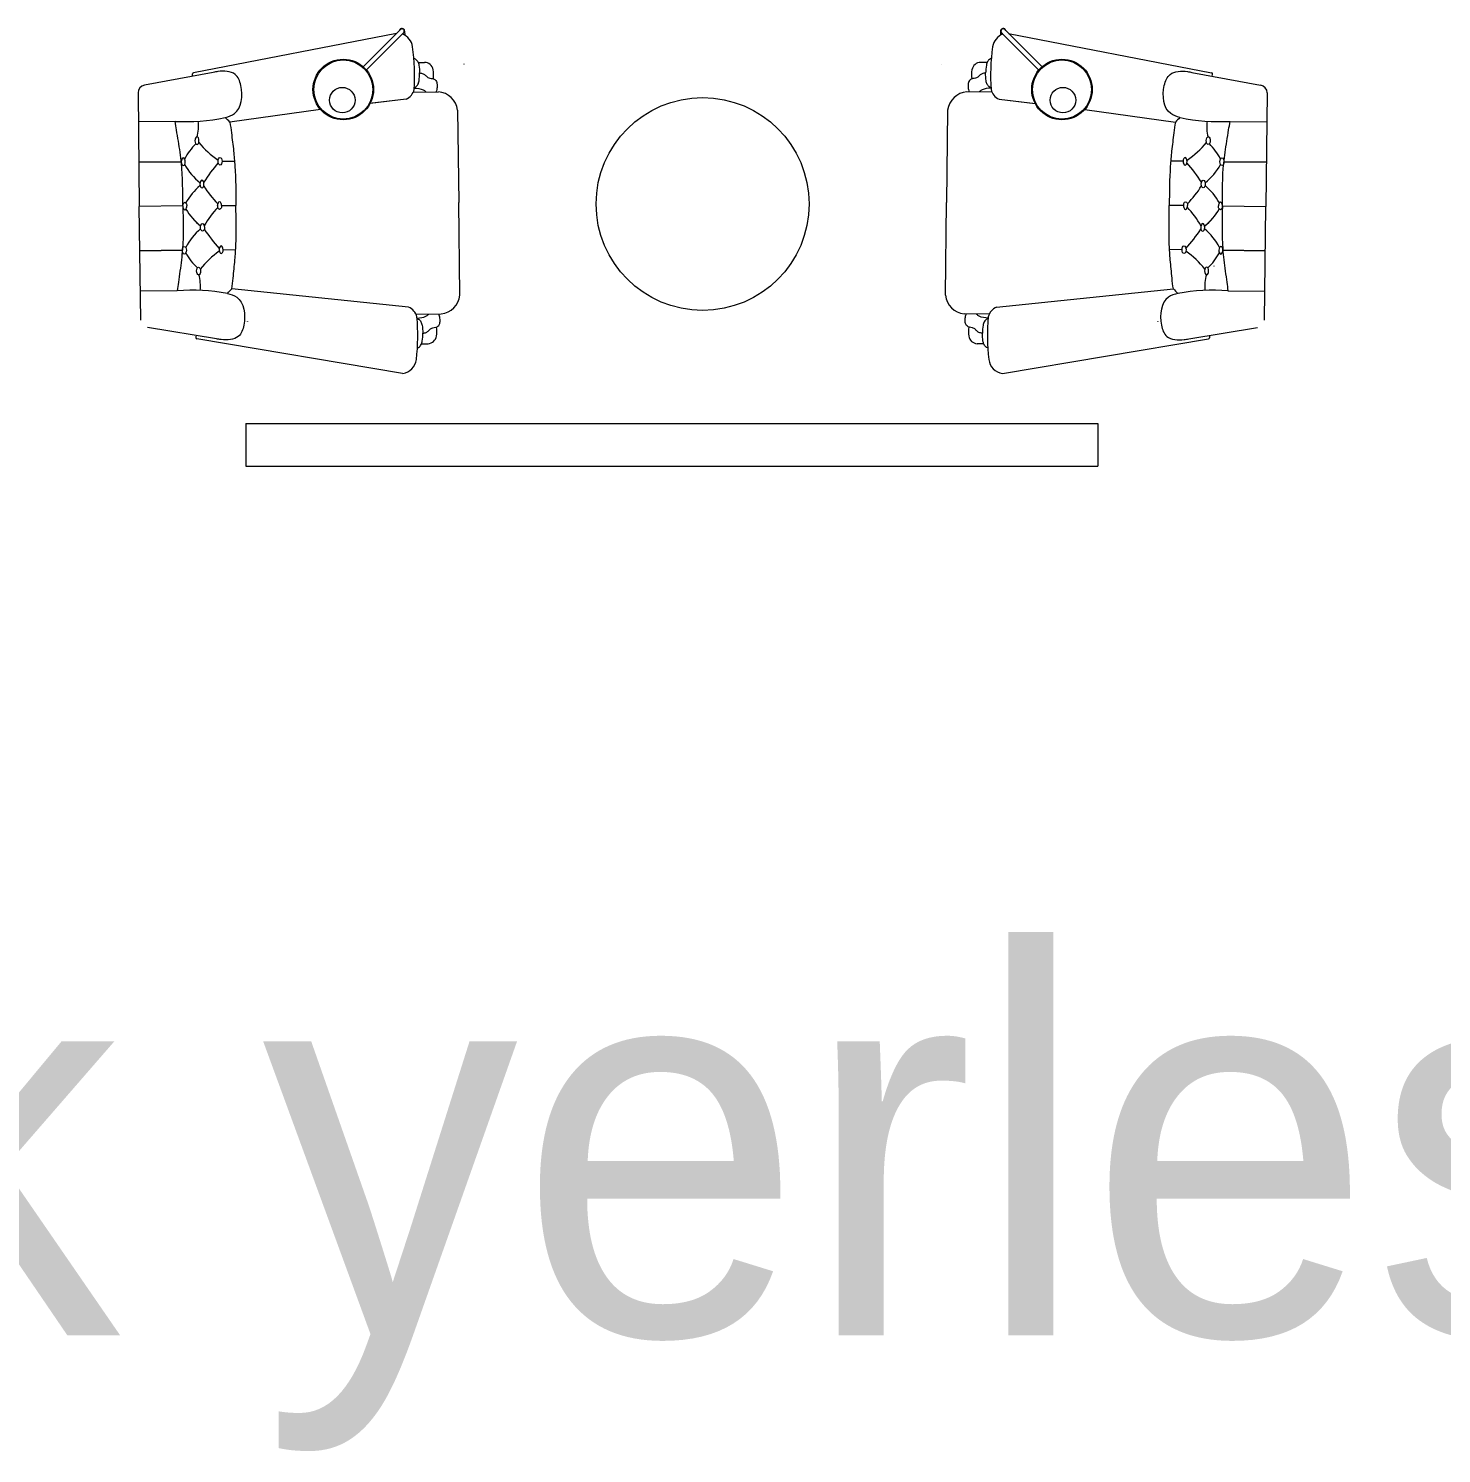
# Model space of a CAD drawing. Header units: centimetres. Extents: x -72470 to -43129, y -18750 to -16337.
# Drawn here: x -61873 to -61541.2, y -18642.3 to -18307.6 of the extents above; entities that cross this region are included whole.
import ezdxf

# ---------------------------------------------------------------- set-up
doc = ezdxf.new("R2010")
doc.units = ezdxf.units.CM
doc.header["$MEASUREMENT"] = 0
doc.linetypes.add('DUZ', pattern=[0])
doc.layers.get('0').update_dxf_attribs({"linetype": 'DUZ', "lineweight": 0})
doc.layers.add('TEFRIS', color=30, linetype='Continuous', lineweight=9)
doc.styles.add('TAKSİM', font='GOTHIC.TTF', dxfattribs={"height": 20})

msp = doc.modelspace()

# ---------------------------------------------------------------- linework, layer by layer
at = {"layer": 'TEFRIS', "color": 0, "linetype": 'Continuous'}
for p, q in [((-61786.54, -18308.77), (-61834.23, -18318.04)), ((-61794.43, -18316.66), (-61785.64, -18307.87)), ((-61793.68, -18317.41), (-61784.89, -18308.63)), ((-61784.66, -18308.23), (-61784.64, -18309.2)), ((-61644.71, -18308.23), (-61644.73, -18309.2)), ((-61635.69, -18317.41), (-61644.48, -18308.63)), ((-61634.94, -18316.66), (-61643.73, -18307.87)), ((-61642.83, -18308.77), (-61595.14, -18318.04)), ((-61781.5, -18315.59), (-61779.97, -18315.58)), ((-61781.5, -18315.59), (-61779.97, -18315.58)), ((-61770.7, -18316.01), (-61770.73, -18315.99)), ((-61770.73, -18315.99), (-61770.7, -18316.01)), ((-61658.67, -18316.01), (-61658.64, -18315.99)), ((-61658.64, -18315.99), (-61658.67, -18316.01)), ((-61647.87, -18315.59), (-61649.4, -18315.58)), ((-61647.87, -18315.59), (-61649.4, -18315.58)), ((-61829.6, -18317.94), (-61845.73, -18320.97)), ((-61834.45, -18318.65), (-61834.45, -18318.3)), ((-61599.77, -18317.94), (-61583.64, -18320.97)), ((-61594.92, -18318.65), (-61594.92, -18318.3)), ((-61847.25, -18322.75), (-61846.96, -18349.45)), ((-61782.62, -18322.57), (-61776.73, -18322.5)), ((-61782.62, -18322.57), (-61776.73, -18322.5)), ((-61646.75, -18322.57), (-61652.64, -18322.5)), ((-61646.75, -18322.57), (-61652.64, -18322.5)), ((-61582.12, -18322.75), (-61582.41, -18349.45)), ((-61804.43, -18326.63), (-61825.72, -18329.63)), ((-61784.31, -18324.25), (-61792.87, -18325.26)), ((-61784.31, -18324.25), (-61792.77, -18325.25)), ((-61772.23, -18326.81), (-61771.96, -18348.53)), ((-61772.23, -18326.81), (-61771.96, -18348.53)), ((-61657.14, -18326.81), (-61657.41, -18348.53)), ((-61657.14, -18326.81), (-61657.41, -18348.53)), ((-61645.06, -18324.25), (-61636.5, -18325.26)), ((-61645.06, -18324.25), (-61636.6, -18325.25)), ((-61624.94, -18326.63), (-61603.65, -18329.63)), ((-61838.55, -18329.46), (-61847.2, -18329.57)), ((-61590.82, -18329.46), (-61582.17, -18329.57)), ((-61847.09, -18339.06), (-61837.11, -18338.94)), ((-61837.12, -18338.94), (-61847.09, -18339.06)), ((-61827.52, -18338.82), (-61824.6, -18338.78)), ((-61601.85, -18338.82), (-61604.77, -18338.78)), ((-61582.28, -18339.06), (-61592.26, -18338.94)), ((-61592.25, -18338.94), (-61582.28, -18339.06)), ((-61836.75, -18349.32), (-61846.96, -18349.45)), ((-61836.75, -18349.32), (-61846.96, -18349.45)), ((-61836.75, -18349.32), (-61846.96, -18349.45)), ((-61836.75, -18349.32), (-61846.96, -18349.45)), ((-61836.75, -18349.32), (-61846.96, -18349.45)), ((-61836.75, -18349.32), (-61846.96, -18349.45)), ((-61836.75, -18349.32), (-61846.96, -18349.45)), ((-61836.75, -18349.32), (-61846.96, -18349.45)), ((-61836.75, -18349.32), (-61846.96, -18349.45)), ((-61836.75, -18349.32), (-61846.96, -18349.45)), ((-61836.75, -18349.32), (-61846.96, -18349.45)), ((-61836.75, -18349.32), (-61846.96, -18349.45)), ((-61836.75, -18349.32), (-61846.96, -18349.45)), ((-61836.75, -18349.32), (-61846.96, -18349.45)), ((-61836.75, -18349.32), (-61846.96, -18349.45)), ((-61836.75, -18349.32), (-61846.96, -18349.45)), ((-61846.6, -18376.14), (-61846.96, -18349.45)), ((-61827.64, -18349.21), (-61824.28, -18349.17)), ((-61827.64, -18349.21), (-61824.28, -18349.17)), ((-61827.64, -18349.21), (-61824.28, -18349.17)), ((-61827.64, -18349.21), (-61824.28, -18349.17)), ((-61771.7, -18370.24), (-61771.96, -18348.53)), ((-61771.7, -18370.24), (-61771.96, -18348.53)), ((-61657.67, -18370.24), (-61657.41, -18348.53)), ((-61657.67, -18370.24), (-61657.41, -18348.53)), ((-61601.73, -18349.21), (-61605.09, -18349.17)), ((-61601.73, -18349.21), (-61605.09, -18349.17)), ((-61601.73, -18349.21), (-61605.09, -18349.17)), ((-61601.73, -18349.21), (-61605.09, -18349.17)), ((-61592.62, -18349.32), (-61582.41, -18349.45)), ((-61592.62, -18349.32), (-61582.41, -18349.45)), ((-61592.62, -18349.32), (-61582.41, -18349.45)), ((-61592.62, -18349.32), (-61582.41, -18349.45)), ((-61592.62, -18349.32), (-61582.41, -18349.45)), ((-61592.62, -18349.32), (-61582.41, -18349.45)), ((-61592.62, -18349.32), (-61582.41, -18349.45)), ((-61592.62, -18349.32), (-61582.41, -18349.45)), ((-61592.62, -18349.32), (-61582.41, -18349.45)), ((-61592.62, -18349.32), (-61582.41, -18349.45)), ((-61592.62, -18349.32), (-61582.41, -18349.45)), ((-61592.62, -18349.32), (-61582.41, -18349.45)), ((-61592.62, -18349.32), (-61582.41, -18349.45)), ((-61592.62, -18349.32), (-61582.41, -18349.45)), ((-61592.62, -18349.32), (-61582.41, -18349.45)), ((-61592.62, -18349.32), (-61582.41, -18349.45)), ((-61582.77, -18376.14), (-61582.41, -18349.45)), ((-61846.83, -18359.83), (-61836.85, -18359.71)), ((-61836.86, -18359.71), (-61846.83, -18359.83)), ((-61827.27, -18359.59), (-61824.35, -18359.56)), ((-61602.1, -18359.59), (-61605.02, -18359.56)), ((-61582.54, -18359.83), (-61592.52, -18359.71)), ((-61592.51, -18359.71), (-61582.54, -18359.83)), ((-61834.81, -18363.46), (-61834.77, -18363.46)), ((-61834.77, -18363.46), (-61834.81, -18363.46)), ((-61594.56, -18363.46), (-61594.6, -18363.46)), ((-61594.6, -18363.46), (-61594.56, -18363.46)), ((-61838.06, -18369.22), (-61846.71, -18369.32)), ((-61783.71, -18373.1), (-61825.24, -18368.74)), ((-61645.66, -18373.1), (-61604.13, -18368.74)), ((-61591.31, -18369.22), (-61582.66, -18369.32)), ((-61821.57, -18376.5), (-61821.55, -18376.47)), ((-61821.55, -18376.47), (-61821.57, -18376.5)), ((-61781.98, -18374.73), (-61776.09, -18374.66)), ((-61647.39, -18374.73), (-61653.28, -18374.66)), ((-61607.8, -18376.5), (-61607.82, -18376.47)), ((-61607.82, -18376.47), (-61607.8, -18376.5)), ((-61828.83, -18380.52), (-61845.03, -18377.88)), ((-61833.69, -18379.93), (-61833.69, -18380.28)), ((-61785.15, -18388.69), (-61833.46, -18380.54)), ((-61644.22, -18388.69), (-61595.91, -18380.54)), ((-61600.54, -18380.52), (-61584.34, -18377.88)), ((-61595.68, -18379.93), (-61595.68, -18380.28)), ((-61780.69, -18381.68), (-61779.16, -18381.66)), ((-61648.68, -18381.68), (-61650.21, -18381.66)), ((-61821.91, -18400.44), (-61621.91, -18400.44)), ((-61821.91, -18400.44), (-61821.91, -18410.44)), ((-61621.91, -18400.44), (-61621.91, -18410.44)), ((-61821.91, -18410.44), (-61621.91, -18410.44))]:
    msp.add_line(p, q, dxfattribs=at)
for centre, radius in [((-61799.07, -18321.96), 7.11), ((-61799.07, -18321.96), 6.93), ((-61630.29, -18321.96), 7.11), ((-61630.29, -18321.96), 6.93), ((-61799.3, -18324.46), 3), ((-61630.07, -18324.46), 3), ((-61714.68, -18348.85), 25)]:
    msp.add_circle(centre, radius, dxfattribs=at)
for centre, radius, start, end in [((-61785.26, -18308.24), 0.61, 287.5558, 165.394), ((-61785.26, -18308.25), 0.533, 314.9662, 134.9662), ((-61786.62, -18312.54), 3.88, 9.2911, 68.3644), ((-61642.75, -18312.54), 3.88, 111.6356, 170.7089), ((-61644.1, -18308.24), 0.61, 14.606, 252.4442), ((-61644.1, -18308.25), 0.533, 45.0338, 225.0338), ((-61828.93, -18318.66), 46.62, 355.9589, 8.3194), ((-61828.93, -18318.66), 46.62, 355.9589, 8.3194), ((-61600.44, -18318.66), 46.62, 171.6806, 184.0411), ((-61600.44, -18318.66), 46.62, 171.6806, 184.0411), ((-61780.06, -18317.75), 2.17, 11.9033, 87.5815), ((-61780.06, -18317.75), 2.17, 11.9033, 87.5815), ((-61649.31, -18317.75), 2.17, 92.4185, 168.0967), ((-61649.31, -18317.75), 2.17, 92.4185, 168.0967), ((-61834.18, -18318.3), 0.267, 100.1331, 180.7043), ((-61784.52, -18318.45), 6.68, 351.5022, 9.9063), ((-61784.52, -18318.45), 6.68, 351.5022, 9.9063), ((-61644.85, -18318.45), 6.68, 170.0937, 188.4978), ((-61644.85, -18318.45), 6.68, 170.0937, 188.4978), ((-61595.18, -18318.3), 0.267, 359.2957, 79.8669), ((-61845.47, -18322.73), 1.78, 98.3265, 180.6304), ((-61785.57, -18321.28), 3.22, 293.111, 348.2068), ((-61785.57, -18321.28), 3.22, 293.111, 348.2068), ((-61777.17, -18327.46), 4.98, 7.5422, 84.9386), ((-61777.17, -18327.46), 4.98, 7.5422, 84.9386), ((-61652.2, -18327.46), 4.98, 95.0614, 172.4578), ((-61652.2, -18327.46), 4.98, 95.0614, 172.4578), ((-61643.8, -18321.28), 3.22, 191.7932, 246.889), ((-61643.8, -18321.28), 3.22, 191.7932, 246.889), ((-61583.89, -18322.73), 1.78, 359.3696, 81.6735), ((-61836.45, -18280.5), 49.01, 267.5389, 281.359), ((-61842.83, -18330.62), 9.77, 345.2747, 7.1594), ((-61836.46, -18339.24), 14.41, 41.808, 47.8629), ((-61592.91, -18339.24), 14.41, 132.1371, 138.192), ((-61592.92, -18280.5), 49.01, 258.641, 272.4611), ((-61586.54, -18330.62), 9.77, 172.8406, 194.7253), ((-61823.47, -18345.04), 14.52, 134.7045, 152.2957), ((-61816.67, -18320.96), 21.15, 219.4474, 236.1878), ((-61612.69, -18320.96), 21.15, 303.8122, 320.5526), ((-61605.9, -18345.04), 14.52, 27.7043, 45.2955), ((-61823.63, -18332.51), 14.52, 209.1128, 231.3542), ((-61798.85, -18364.7), 39.08, 139.1846, 147.5899), ((-61630.52, -18364.7), 39.08, 32.4101, 40.8154), ((-61605.74, -18332.51), 14.52, 308.6458, 330.8872), ((-61823.5, -18355.58), 14.37, 129.7428, 150.7648), ((-61812.33, -18332.66), 22.87, 211.4727, 224.9047), ((-61617.04, -18332.66), 22.87, 315.0953, 328.5273), ((-61605.87, -18355.58), 14.37, 29.2352, 50.2572), ((-61823.5, -18342.71), 14.52, 210.4422, 231.3542), ((-61823.66, -18342.74), 14.37, 210.6437, 231.6657), ((-61811.67, -18365.47), 23.12, 136.7755, 150.1355), ((-61811.93, -18365.38), 22.87, 136.5038, 149.9358), ((-61617.7, -18365.47), 23.12, 29.8645, 43.2245), ((-61617.44, -18365.38), 22.87, 30.0642, 43.4962), ((-61605.87, -18342.71), 14.52, 308.6458, 329.5578), ((-61605.71, -18342.74), 14.37, 308.3343, 329.3563), ((-61823.22, -18365.81), 14.52, 130.0543, 152.2957), ((-61799.24, -18333.01), 39.08, 213.8186, 222.224), ((-61630.13, -18333.01), 39.08, 317.776, 326.1814), ((-61606.15, -18365.81), 14.52, 27.7043, 49.9457), ((-61823.37, -18353.28), 14.52, 209.1128, 226.704), ((-61815.98, -18377.18), 21.15, 125.2207, 141.9611), ((-61613.39, -18377.18), 21.15, 38.0389, 54.7793), ((-61606, -18353.28), 14.52, 313.296, 330.8872), ((-61842.37, -18368.17), 9.77, 354.2491, 16.1339), ((-61587, -18368.17), 9.77, 163.8661, 185.7509), ((-61834.76, -18418.12), 49.01, 80.0496, 93.8697), ((-61836.21, -18359.4), 14.41, 313.5456, 319.6005), ((-61776.65, -18369.71), 4.98, 276.4699, 353.8663), ((-61652.72, -18369.71), 4.98, 186.1337, 263.5301), ((-61593.16, -18359.4), 14.41, 220.3995, 226.4544), ((-61594.61, -18418.12), 49.01, 86.1303, 99.9504), ((-61784.9, -18376.09), 3.22, 13.2017, 68.2975), ((-61644.47, -18376.09), 3.22, 111.7025, 166.7983), ((-61828.18, -18379.79), 46.62, 353.0891, 5.4496), ((-61601.19, -18379.79), 46.62, 174.5504, 186.9109), ((-61833.42, -18380.27), 0.267, 180.7043, 261.2754), ((-61779.3, -18379.49), 2.17, 273.827, 349.5052), ((-61783.78, -18378.9), 6.68, 351.5022, 9.9063), ((-61645.59, -18378.9), 6.68, 170.0937, 188.4978), ((-61650.06, -18379.49), 2.17, 190.4948, 266.173), ((-61595.95, -18380.27), 0.267, 278.7246, 359.2957), ((-61785.73, -18384.86), 3.88, 279.319, 352.1174), ((-61643.64, -18384.86), 3.88, 187.8826, 260.681)]:
    msp.add_arc(centre, radius, start, end, dxfattribs=at)
at = {"layer": 'TEFRIS', "color": 0, "linetype": 'Continuous', "extrusion": (0, 0, -1)}
for centre, major_axis in [((-61833.42, -18333.98), (-0.011, 0.891)), ((-61836.64, -18338.93), (-0.011, 0.891)), ((-61601.37, -18338.83), (0.011, 0.891)), ((-61832.25, -18344.18), (-0.011, 0.891)), ((-61597.24, -18354.35), (-0.011, -0.891)), ((-61827.74, -18359.6), (0.011, -0.891)), ((-61592.98, -18359.71), (-0.011, -0.891)), ((-61596.32, -18364.57), (-0.011, -0.891))]:
    msp.add_ellipse(centre, major_axis=major_axis, ratio=0.528462, dxfattribs=at)
at = {"layer": 'TEFRIS', "color": 0, "linetype": 'Continuous'}
for centre, major_axis in [((-61595.94, -18333.98), (0.011, 0.891)), ((-61827.99, -18338.83), (-0.011, 0.891)), ((-61592.72, -18338.93), (0.011, 0.891)), ((-61597.11, -18344.18), (0.011, 0.891)), ((-61832.13, -18354.35), (0.011, -0.891)), ((-61836.39, -18359.71), (0.011, -0.891)), ((-61601.63, -18359.6), (-0.011, -0.891)), ((-61833.05, -18364.57), (0.011, -0.891))]:
    msp.add_ellipse(centre, major_axis=major_axis, ratio=0.528462, dxfattribs=at)
at = {"layer": 'TEFRIS', "color": 0, "linetype": 'Continuous', "extrusion": (0, 0, -1)}
for centre, major_axis in [((-61836.28, -18349.32), (-0.011, 0.891)), ((-61836.28, -18349.32), (-0.011, 0.891)), ((-61828.11, -18349.22), (0.011, -0.891)), ((-61828.11, -18349.22), (0.011, -0.891)), ((-61601.26, -18349.22), (0.011, 0.891)), ((-61601.26, -18349.22), (0.011, 0.891)), ((-61593.09, -18349.32), (-0.011, -0.891)), ((-61593.09, -18349.32), (-0.011, -0.891))]:
    msp.add_ellipse(centre, major_axis=major_axis, ratio=0.528462, start_param=4.712389, end_param=7.853982, dxfattribs=at)
at = {"layer": 'TEFRIS', "color": 0, "linetype": 'Continuous'}
for centre, major_axis in [((-61836.28, -18349.32), (0.011, -0.891)), ((-61836.28, -18349.32), (0.011, -0.891)), ((-61828.11, -18349.22), (-0.011, 0.891)), ((-61828.11, -18349.22), (-0.011, 0.891)), ((-61601.26, -18349.22), (-0.011, -0.891)), ((-61601.26, -18349.22), (-0.011, -0.891)), ((-61593.09, -18349.32), (0.011, 0.891)), ((-61593.09, -18349.32), (0.011, 0.891))]:
    msp.add_ellipse(centre, major_axis=major_axis, ratio=0.528462, start_param=4.712389, end_param=7.853982, dxfattribs=at)
for points, knots in [([(-61782.48, -18314.66), (-61782.38, -18314.69), (-61782.02, -18314.83), (-61781.53, -18315.38), (-61781.2, -18316.55), (-61781.17, -18317.46), (-61781.14, -18318.08)], [0.35656, 0.35656, 0.35656, 0.35656, 0.689135, 1.682823, 2.666935, 4.752611, 4.752611, 4.752611, 4.752611]), ([(-61782.48, -18314.66), (-61782.38, -18314.69), (-61782.02, -18314.83), (-61781.53, -18315.38), (-61781.2, -18316.55), (-61781.17, -18317.46), (-61781.14, -18318.08)], [0.35656, 0.35656, 0.35656, 0.35656, 0.689135, 1.682823, 2.666935, 4.752611, 4.752611, 4.752611, 4.752611]), ([(-61646.89, -18314.66), (-61646.99, -18314.69), (-61647.35, -18314.83), (-61647.84, -18315.38), (-61648.16, -18316.55), (-61648.2, -18317.46), (-61648.23, -18318.08)], [0.35656, 0.35656, 0.35656, 0.35656, 0.689135, 1.682823, 2.666935, 4.752611, 4.752611, 4.752611, 4.752611]), ([(-61646.89, -18314.66), (-61646.99, -18314.69), (-61647.35, -18314.83), (-61647.84, -18315.38), (-61648.16, -18316.55), (-61648.2, -18317.46), (-61648.23, -18318.08)], [0.35656, 0.35656, 0.35656, 0.35656, 0.689135, 1.682823, 2.666935, 4.752611, 4.752611, 4.752611, 4.752611]), ([(-61782.38, -18321.53), (-61782.29, -18321.5), (-61781.93, -18321.35), (-61781.46, -18320.79), (-61781.17, -18319.61), (-61781.15, -18318.7), (-61781.14, -18318.08)], [0.372389, 0.372389, 0.372389, 0.372389, 0.689135, 1.682823, 2.666935, 4.752611, 4.752611, 4.752611, 4.752611]), ([(-61782.38, -18321.53), (-61782.29, -18321.5), (-61781.93, -18321.35), (-61781.46, -18320.79), (-61781.17, -18319.61), (-61781.15, -18318.7), (-61781.14, -18318.08)], [0.372389, 0.372389, 0.372389, 0.372389, 0.689135, 1.682823, 2.666935, 4.752611, 4.752611, 4.752611, 4.752611]), ([(-61781.14, -18318.08), (-61780.85, -18318.1), (-61780.34, -18318.16), (-61779.71, -18318.64), (-61779.29, -18319.13), (-61778.68, -18319.33), (-61778.25, -18319.38), (-61777.97, -18319.43), (-61777.91, -18319.44)], [0.305843, 0.305843, 0.305843, 0.305843, 1.255346, 2.040427, 2.89202, 3.384438, 4.174918, 4.355007, 4.355007, 4.355007, 4.355007]), ([(-61781.14, -18318.08), (-61780.85, -18318.1), (-61780.34, -18318.16), (-61779.71, -18318.64), (-61779.29, -18319.13), (-61778.68, -18319.33), (-61778.25, -18319.38), (-61777.97, -18319.43), (-61777.91, -18319.44)], [0.305843, 0.305843, 0.305843, 0.305843, 1.255346, 2.040427, 2.89202, 3.384438, 4.174918, 4.355007, 4.355007, 4.355007, 4.355007]), ([(-61777.91, -18319.44), (-61777.79, -18319.48), (-61777.48, -18319.6), (-61777.11, -18320.16), (-61776.97, -18320.99), (-61777.06, -18321.82), (-61777.2, -18322.33), (-61777.27, -18322.51)], [0, 0, 0, 0, 0.427423, 1.095062, 2.135609, 3.247139, 3.888617, 3.888617, 3.888617, 3.888617]), ([(-61777.91, -18319.44), (-61777.79, -18319.48), (-61777.48, -18319.6), (-61777.11, -18320.16), (-61776.97, -18320.99), (-61777.06, -18321.82), (-61777.2, -18322.33), (-61777.27, -18322.51)], [0, 0, 0, 0, 0.427423, 1.095062, 2.135609, 3.247139, 3.888617, 3.888617, 3.888617, 3.888617]), ([(-61651.46, -18319.44), (-61651.58, -18319.48), (-61651.89, -18319.6), (-61652.26, -18320.16), (-61652.4, -18320.99), (-61652.31, -18321.82), (-61652.17, -18322.33), (-61652.1, -18322.51)], [0, 0, 0, 0, 0.427423, 1.095062, 2.135609, 3.247139, 3.888617, 3.888617, 3.888617, 3.888617]), ([(-61651.46, -18319.44), (-61651.58, -18319.48), (-61651.89, -18319.6), (-61652.26, -18320.16), (-61652.4, -18320.99), (-61652.31, -18321.82), (-61652.17, -18322.33), (-61652.1, -18322.51)], [0, 0, 0, 0, 0.427423, 1.095062, 2.135609, 3.247139, 3.888617, 3.888617, 3.888617, 3.888617]), ([(-61648.23, -18318.08), (-61648.52, -18318.1), (-61649.03, -18318.16), (-61649.66, -18318.64), (-61650.07, -18319.13), (-61650.69, -18319.33), (-61651.12, -18319.38), (-61651.4, -18319.43), (-61651.46, -18319.44)], [0.305843, 0.305843, 0.305843, 0.305843, 1.255346, 2.040427, 2.89202, 3.384438, 4.174918, 4.355007, 4.355007, 4.355007, 4.355007]), ([(-61648.23, -18318.08), (-61648.52, -18318.1), (-61649.03, -18318.16), (-61649.66, -18318.64), (-61650.07, -18319.13), (-61650.69, -18319.33), (-61651.12, -18319.38), (-61651.4, -18319.43), (-61651.46, -18319.44)], [0.305843, 0.305843, 0.305843, 0.305843, 1.255346, 2.040427, 2.89202, 3.384438, 4.174918, 4.355007, 4.355007, 4.355007, 4.355007]), ([(-61646.99, -18321.53), (-61647.08, -18321.5), (-61647.44, -18321.35), (-61647.91, -18320.79), (-61648.2, -18319.61), (-61648.22, -18318.7), (-61648.23, -18318.08)], [0.372389, 0.372389, 0.372389, 0.372389, 0.689135, 1.682823, 2.666935, 4.752611, 4.752611, 4.752611, 4.752611]), ([(-61646.99, -18321.53), (-61647.08, -18321.5), (-61647.44, -18321.35), (-61647.91, -18320.79), (-61648.2, -18319.61), (-61648.22, -18318.7), (-61648.23, -18318.08)], [0.372389, 0.372389, 0.372389, 0.372389, 0.689135, 1.682823, 2.666935, 4.752611, 4.752611, 4.752611, 4.752611]), ([(-61782.39, -18321.66), (-61781.65, -18321.65), (-61780.7, -18321.74), (-61779.87, -18322.31), (-61779.67, -18322.51), (-61779.64, -18322.54)], [1.067319, 1.067319, 1.067319, 1.067319, 3.490275, 4.275356, 4.417413, 4.417413, 4.417413, 4.417413]), ([(-61782.39, -18321.66), (-61781.65, -18321.65), (-61780.7, -18321.74), (-61779.87, -18322.31), (-61779.67, -18322.51), (-61779.64, -18322.54)], [1.067319, 1.067319, 1.067319, 1.067319, 3.490275, 4.275356, 4.417413, 4.417413, 4.417413, 4.417413]), ([(-61646.98, -18321.66), (-61647.72, -18321.65), (-61648.67, -18321.74), (-61649.5, -18322.31), (-61649.7, -18322.51), (-61649.73, -18322.54)], [1.067319, 1.067319, 1.067319, 1.067319, 3.490275, 4.275356, 4.417413, 4.417413, 4.417413, 4.417413]), ([(-61646.98, -18321.66), (-61647.72, -18321.65), (-61648.67, -18321.74), (-61649.5, -18322.31), (-61649.7, -18322.51), (-61649.73, -18322.54)], [1.067319, 1.067319, 1.067319, 1.067319, 3.490275, 4.275356, 4.417413, 4.417413, 4.417413, 4.417413]), ([(-61836.75, -18349.32), (-61836.75, -18345.96), (-61836.75, -18341.74), (-61837.48, -18335.8), (-61838.06, -18332.55), (-61838.43, -18330.13), (-61838.55, -18329.46)], [0, 0, 0, 0, 11.31753, 14.215288, 20.189944, 22.471644, 22.471644, 22.471644, 22.471644]), ([(-61825.72, -18329.63), (-61825.53, -18330.46), (-61825.28, -18332.74), (-61824.82, -18336.17), (-61824.32, -18341.84), (-61824.3, -18346.09), (-61824.28, -18349.17)], [7.842946, 7.842946, 7.842946, 7.842946, 10.726144, 15.564237, 19.542398, 29.913928, 29.913928, 29.913928, 29.913928]), ([(-61603.65, -18329.63), (-61603.83, -18330.46), (-61604.09, -18332.74), (-61604.55, -18336.17), (-61605.05, -18341.84), (-61605.07, -18346.09), (-61605.09, -18349.17)], [7.842946, 7.842946, 7.842946, 7.842946, 10.726144, 15.564237, 19.542398, 29.913928, 29.913928, 29.913928, 29.913928]), ([(-61592.62, -18349.32), (-61592.62, -18345.96), (-61592.62, -18341.74), (-61591.89, -18335.8), (-61591.31, -18332.55), (-61590.94, -18330.13), (-61590.82, -18329.46)], [0, 0, 0, 0, 11.31753, 14.215288, 20.189944, 22.471644, 22.471644, 22.471644, 22.471644]), ([(-61836.75, -18349.32), (-61836.67, -18352.69), (-61836.56, -18356.92), (-61837.15, -18362.89), (-61837.65, -18366.15), (-61837.95, -18368.56), (-61838.06, -18369.22)], [0, 0, 0, 0, 11.358421, 14.256179, 20.230836, 22.470635, 22.470635, 22.470635, 22.470635]), ([(-61825.23, -18368.74), (-61825.07, -18367.91), (-61824.87, -18365.65), (-61824.5, -18362.21), (-61824.14, -18356.52), (-61824.22, -18352.26), (-61824.28, -18349.17)], [7.883801, 7.883801, 7.883801, 7.883801, 10.726144, 15.564237, 19.542398, 29.954825, 29.954825, 29.954825, 29.954825]), ([(-61604.14, -18368.74), (-61604.3, -18367.91), (-61604.49, -18365.65), (-61604.87, -18362.21), (-61605.23, -18356.52), (-61605.15, -18352.26), (-61605.09, -18349.17)], [7.883801, 7.883801, 7.883801, 7.883801, 10.726144, 15.564237, 19.542398, 29.954825, 29.954825, 29.954825, 29.954825]), ([(-61592.62, -18349.32), (-61592.7, -18352.69), (-61592.81, -18356.92), (-61592.22, -18362.89), (-61591.72, -18366.15), (-61591.42, -18368.56), (-61591.31, -18369.22)], [0, 0, 0, 0, 11.358421, 14.256179, 20.230836, 22.470635, 22.470635, 22.470635, 22.470635]), ([(-61781.73, -18375.64), (-61780.98, -18375.63), (-61780.03, -18375.52), (-61779.22, -18374.92), (-61779.03, -18374.73), (-61779, -18374.69)], [1.067319, 1.067319, 1.067319, 1.067319, 3.490275, 4.275356, 4.417413, 4.417413, 4.417413, 4.417413]), ([(-61781.71, -18375.77), (-61781.62, -18375.8), (-61781.26, -18375.94), (-61780.78, -18376.49), (-61780.45, -18377.66), (-61780.41, -18378.57), (-61780.39, -18379.19)], [0.372389, 0.372389, 0.372389, 0.372389, 0.689135, 1.682823, 2.666935, 4.752611, 4.752611, 4.752611, 4.752611]), ([(-61777.2, -18377.75), (-61777.08, -18377.7), (-61776.77, -18377.58), (-61776.41, -18377.01), (-61776.29, -18376.17), (-61776.41, -18375.35), (-61776.55, -18374.84), (-61776.63, -18374.67)], [0, 0, 0, 0, 0.427423, 1.095062, 2.135609, 3.247139, 3.888617, 3.888617, 3.888617, 3.888617]), ([(-61652.17, -18377.75), (-61652.29, -18377.7), (-61652.6, -18377.58), (-61652.96, -18377.01), (-61653.08, -18376.17), (-61652.96, -18375.35), (-61652.82, -18374.84), (-61652.74, -18374.67)], [0, 0, 0, 0, 0.427423, 1.095062, 2.135609, 3.247139, 3.888617, 3.888617, 3.888617, 3.888617]), ([(-61647.64, -18375.64), (-61648.39, -18375.63), (-61649.33, -18375.52), (-61650.15, -18374.92), (-61650.34, -18374.73), (-61650.37, -18374.69)], [1.067319, 1.067319, 1.067319, 1.067319, 3.490275, 4.275356, 4.417413, 4.417413, 4.417413, 4.417413]), ([(-61647.66, -18375.77), (-61647.75, -18375.8), (-61648.11, -18375.94), (-61648.59, -18376.49), (-61648.92, -18377.66), (-61648.95, -18378.57), (-61648.98, -18379.19)], [0.372389, 0.372389, 0.372389, 0.372389, 0.689135, 1.682823, 2.666935, 4.752611, 4.752611, 4.752611, 4.752611]), ([(-61781.64, -18382.64), (-61781.55, -18382.61), (-61781.19, -18382.46), (-61780.71, -18381.9), (-61780.42, -18380.72), (-61780.4, -18379.81), (-61780.39, -18379.19)], [0.35656, 0.35656, 0.35656, 0.35656, 0.689135, 1.682823, 2.666935, 4.752611, 4.752611, 4.752611, 4.752611]), ([(-61780.39, -18379.19), (-61780.1, -18379.17), (-61779.59, -18379.09), (-61778.98, -18378.59), (-61778.57, -18378.09), (-61777.96, -18377.87), (-61777.53, -18377.82), (-61777.25, -18377.76), (-61777.2, -18377.75)], [0.305843, 0.305843, 0.305843, 0.305843, 1.255346, 2.040427, 2.89202, 3.384438, 4.174918, 4.355007, 4.355007, 4.355007, 4.355007]), ([(-61648.98, -18379.19), (-61649.27, -18379.17), (-61649.78, -18379.09), (-61650.39, -18378.59), (-61650.8, -18378.09), (-61651.41, -18377.87), (-61651.84, -18377.82), (-61652.12, -18377.76), (-61652.17, -18377.75)], [0.305843, 0.305843, 0.305843, 0.305843, 1.255346, 2.040427, 2.89202, 3.384438, 4.174918, 4.355007, 4.355007, 4.355007, 4.355007]), ([(-61647.73, -18382.64), (-61647.82, -18382.61), (-61648.18, -18382.46), (-61648.66, -18381.9), (-61648.95, -18380.72), (-61648.97, -18379.81), (-61648.98, -18379.19)], [0.35656, 0.35656, 0.35656, 0.35656, 0.689135, 1.682823, 2.666935, 4.752611, 4.752611, 4.752611, 4.752611])]:
    msp.add_open_spline(points, degree=3, knots=knots, dxfattribs=at)
for points in [[(-61826.79, -18328.55), (-61824.63, -18327.63), (-61823.11, -18321.03), (-61824.47, -18318.4), (-61828.52, -18317.75), (-61829.6, -18317.94)], [(-61602.58, -18328.55), (-61604.74, -18327.63), (-61606.26, -18321.03), (-61604.9, -18318.4), (-61600.85, -18317.75), (-61599.77, -18317.94)], [(-61826.29, -18369.84), (-61824.1, -18370.71), (-61822.41, -18377.27), (-61823.71, -18379.94), (-61827.75, -18380.69), (-61828.83, -18380.52)], [(-61603.08, -18369.84), (-61605.27, -18370.71), (-61606.95, -18377.27), (-61605.65, -18379.94), (-61601.62, -18380.69), (-61600.54, -18380.52)]]:
    msp.add_spline(points, degree=3, dxfattribs=at)

# ---------------------------------------------------------------- texts
at = {"style": 'TAKSİM'}
msp.add_text('mutfak yerleşim planı', height=90, dxfattribs=at).set_placement((-62212.79, -18614.59))

doc.saveas('drawing.dxf')
